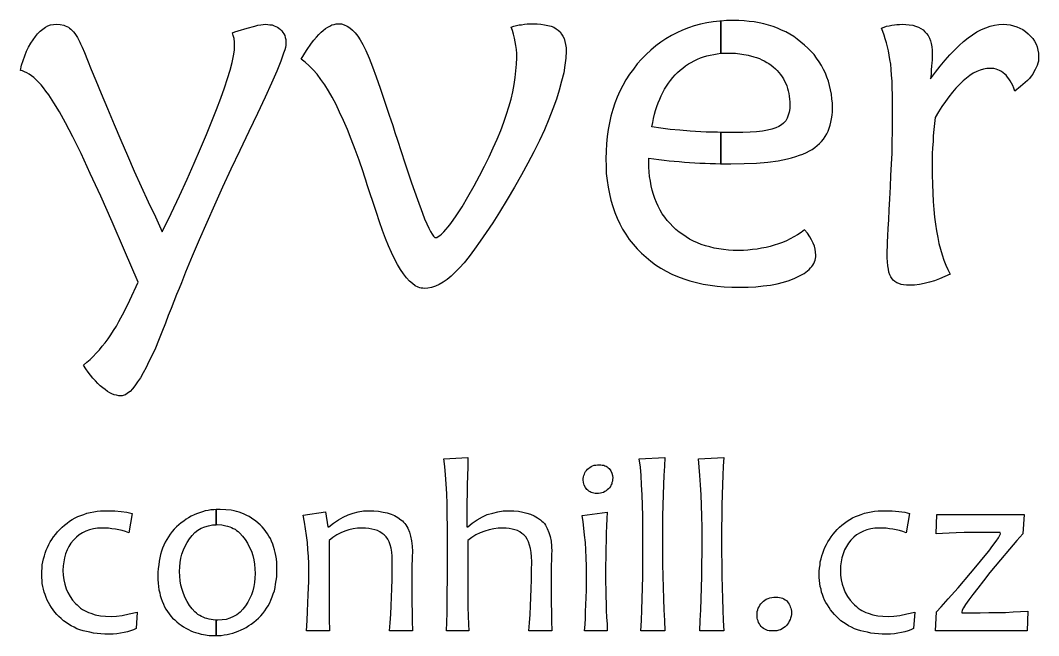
# Model space of a CAD drawing. Extents: x 0 to 100, y 0 to 29.2.
# Drawn here: x 75.34 to 100, y 1.41 to 16.31 of the extents above; entities that cross this region are included whole.
import ezdxf

# ---------------------------------------------------------------- set-up
doc = ezdxf.new("R2010")
doc.units = 0
doc.layers.get('0').update_dxf_attribs({"linetype": 'CONTINUOUS'})

msp = doc.modelspace()

# ---------------------------------------------------------------- linework, layer by layer
at = {"color": 7}
for points in [[(92.30496, 16.294795), (92.28119, 16.292728), (92.118926, 16.274125), (91.962862, 16.24932), (91.812483, 16.217797), (91.662623, 16.18059), (91.518962, 16.130464), (91.375301, 16.074137), (91.237842, 16.011608), (91.106583, 15.942879), (90.975326, 15.867948), (90.850268, 15.780615), (90.731414, 15.693282), (90.612558, 15.593029), (90.499904, 15.486576), (90.387765, 15.374438), (90.28131, 15.255582), (90.187777, 15.130525), (90.093726, 15.005468), (90.006392, 14.87421), (89.931462, 14.736751), (89.85653, 14.59309), (89.794003, 14.44943), (89.737676, 14.305253), (89.687548, 14.14919), (89.643625, 13.993127), (89.606416, 13.830346), (89.574894, 13.668082), (89.550089, 13.499101), (89.537688, 13.323917), (89.525284, 13.14305), (89.518567, 12.961666), (89.525284, 12.780281), (89.531486, 12.605098), (89.550089, 12.436633), (89.574894, 12.273852), (89.606416, 12.111588), (89.643625, 11.955525), (89.687548, 11.805147), (89.737676, 11.661486), (89.794003, 11.517826), (89.85653, 11.386568), (89.92526, 11.25531), (90.006392, 11.130253), (90.087524, 11.005196), (90.18106, 10.892541), (90.275111, 10.780403), (90.381563, 10.67395), (90.493702, 10.573698), (90.606356, 10.480163), (90.725212, 10.39283), (90.850268, 10.311181), (90.981527, 10.23625), (91.118986, 10.167521), (91.256445, 10.104992), (91.406308, 10.055383), (91.556168, 10.005257), (91.712748, 9.961332), (91.875012, 9.924125), (92.043993, 9.898803), (92.212459, 9.873999), (92.387642, 9.861596), (92.569027, 9.848677), (92.756096, 9.848677), (92.962801, 9.848677), (93.14987, 9.861596), (93.331255, 9.8802), (93.506438, 9.898803), (93.668702, 9.930326), (93.818562, 9.967533), (93.962741, 10.011458), (94.093998, 10.067785), (94.212336, 10.124113), (94.318791, 10.18044), (94.362714, 10.211446), (94.406125, 10.249169), (94.443846, 10.280175), (94.474853, 10.317899), (94.506375, 10.348905), (94.53118, 10.386629), (94.556503, 10.423836), (94.575106, 10.46156), (94.587507, 10.505485), (94.599911, 10.542692), (94.606629, 10.586617), (94.606629, 10.623824), (94.599911, 10.699271), (94.587507, 10.768001), (94.568904, 10.842932), (94.537382, 10.917863), (94.500176, 10.992793), (94.45625, 11.067724), (94.399923, 11.155574), (94.331192, 11.236706), (94.25006, 11.172627), (94.162727, 11.1163), (94.074877, 11.066174), (93.981344, 11.016565), (93.89401, 10.97264), (93.799959, 10.934916), (93.700224, 10.897709), (93.599971, 10.866186), (93.500236, 10.83518), (93.399983, 10.809859), (93.293531, 10.791255), (93.187594, 10.772652), (93.07494, 10.760249), (92.962286, 10.74733), (92.850147, 10.741646), (92.731291, 10.741646), (92.606233, 10.741646), (92.487377, 10.74733), (92.368523, 10.760249), (92.256385, 10.778853), (92.143731, 10.797456), (92.037276, 10.822778), (91.937541, 10.847583), (91.831086, 10.885306), (91.737553, 10.922513), (91.643502, 10.966438), (91.549966, 11.009847), (91.462635, 11.066174), (91.381503, 11.122501), (91.299853, 11.178828), (91.218721, 11.247558), (91.143791, 11.316288), (91.07506, 11.391219), (91.006332, 11.466666), (90.950005, 11.547798), (90.887476, 11.62893), (90.837351, 11.716263), (90.787741, 11.810315), (90.743815, 11.903849), (90.706091, 11.9979), (90.675084, 12.097636), (90.643562, 12.197888), (90.618757, 12.303825), (90.600154, 12.416479), (90.581035, 12.529134), (90.568632, 12.641272), (90.56243, 12.760127), (90.56243, 12.885184), (90.56243, 12.973034), (90.681286, 12.960115), (90.806344, 12.941512), (90.931399, 12.929109), (91.050256, 12.910506), (91.174798, 12.898103), (91.299853, 12.891902), (91.424911, 12.8795), (91.549966, 12.867098), (91.675024, 12.860896), (91.800082, 12.854695), (91.925137, 12.849011), (92.050195, 12.84281), (92.175253, 12.84281), (92.300309, 12.837125), (92.30496, 12.837125), (92.30496, 13.597286), (92.224863, 13.600386), (92.087404, 13.600386), (91.949942, 13.606587), (91.818685, 13.612272), (91.687428, 13.618473), (91.56237, 13.624674), (91.312772, 13.649479), (91.07506, 13.668082), (90.850268, 13.699605), (90.637363, 13.730611), (90.656481, 13.838098), (90.675084, 13.93835), (90.700408, 14.038086), (90.725212, 14.13162), (90.756216, 14.225671), (90.787741, 14.313004), (90.824947, 14.400854), (90.862671, 14.481986), (90.900396, 14.563118), (90.943803, 14.64425), (90.987727, 14.719698), (91.037855, 14.788427), (91.087464, 14.857157), (91.143791, 14.925887), (91.200118, 14.988415), (91.256445, 15.050944), (91.318974, 15.107271), (91.387702, 15.15688), (91.450231, 15.207007), (91.518962, 15.257133), (91.58769, 15.29434), (91.662623, 15.332063), (91.737553, 15.369787), (91.812483, 15.400793), (91.887416, 15.425598), (91.969063, 15.450919), (92.050195, 15.469523), (92.131327, 15.488126), (92.218661, 15.500529), (92.30496, 15.513448), (92.30496, 16.294795), (92.30496, 16.294795), (92.30496, 15.513448), (92.30651, 15.513448), (92.393844, 15.519132), (92.487896, 15.519132), (92.656361, 15.513448), (92.812423, 15.494327), (92.962801, 15.469523), (93.106462, 15.431799), (93.168991, 15.413196), (93.237719, 15.388391), (93.300248, 15.356868), (93.356576, 15.332063), (93.419105, 15.29434), (93.468714, 15.263334), (93.525041, 15.22561), (93.575166, 15.182202), (93.625294, 15.138277), (93.668702, 15.094352), (93.712625, 15.044742), (93.75035, 15.000818), (93.787558, 14.94449), (93.81908, 14.894364), (93.850084, 14.838037), (93.875408, 14.781709), (93.900212, 14.725382), (93.918815, 14.662854), (93.937937, 14.606526), (93.950338, 14.537797), (93.962741, 14.475268), (93.96894, 14.406539), (93.975142, 14.337809), (93.975142, 14.269079), (93.975142, 14.175545), (93.962741, 14.087695), (93.937418, 14.012764), (93.912613, 13.944034), (93.874889, 13.881506), (93.82528, 13.825696), (93.775154, 13.78177), (93.712625, 13.737845), (93.637695, 13.70684), (93.543644, 13.675317), (93.437707, 13.650512), (93.312649, 13.631909), (93.168991, 13.612789), (93.012411, 13.600386), (92.837743, 13.594702), (92.650159, 13.594702), (92.506498, 13.594702), (92.362322, 13.594702), (92.30496, 13.597286), (92.30496, 12.837125), (92.424851, 12.837125), (92.549906, 12.837125), (92.86875, 12.84281), (93.168991, 12.855212), (93.443909, 12.880534), (93.694022, 12.911539), (93.806161, 12.936861), (93.918815, 12.955464), (94.019068, 12.980269), (94.118803, 13.011792), (94.212855, 13.042797), (94.293986, 13.07432), (94.375118, 13.111527), (94.450048, 13.149251), (94.512577, 13.186458), (94.581308, 13.230383), (94.637635, 13.280509), (94.693962, 13.330635), (94.744088, 13.380245), (94.787495, 13.436572), (94.831421, 13.499101), (94.869146, 13.561629), (94.900149, 13.630358), (94.924954, 13.699088), (94.950277, 13.774536), (94.96888, 13.849467), (94.987483, 13.930599), (95.000403, 14.011731), (95.006605, 14.099581), (95.006605, 14.186914), (95.006605, 14.30577), (94.993685, 14.411706), (94.981284, 14.524361), (94.962678, 14.630814), (94.937874, 14.736751), (94.912553, 14.837003), (94.875345, 14.936739), (94.837623, 15.03079), (94.793697, 15.124324), (94.744088, 15.218375), (94.68776, 15.305709), (94.625231, 15.393042), (94.562702, 15.480892), (94.487772, 15.562024), (94.412842, 15.636954), (94.331192, 15.711885), (94.243861, 15.786816), (94.156527, 15.855546), (94.068678, 15.918074), (93.975142, 15.974401), (93.874889, 16.030729), (93.775154, 16.074654), (93.674904, 16.12478), (93.568965, 16.161987), (93.45631, 16.192993), (93.343656, 16.224515), (93.231518, 16.24932), (93.112664, 16.274642), (92.993808, 16.287044), (92.86875, 16.299446), (92.743692, 16.305648), (92.612435, 16.311332), (92.443969, 16.305648), (92.30496, 16.294795)], [(76.875039, 7.9614), (76.950038, 8.0301), (77.031289, 8.0989), (77.106288, 8.1739), (77.181289, 8.2489), (77.256288, 8.3302), (77.325037, 8.4177), (77.400039, 8.5052), (77.468788, 8.5989), (77.531288, 8.6927), (77.60004, 8.79896), (77.668789, 8.905221), (77.731289, 9.017721), (77.862538, 9.267741), (77.99379, 9.536511), (78.200038, 9.974041), (77.868791, 10.736591), (77.568787, 11.430392), (77.293787, 12.055442), (77.037539, 12.605482), (76.81254, 13.086762), (76.612538, 13.493043), (76.437538, 13.830563), (76.293787, 14.099333), (76.156288, 14.318103), (76.031288, 14.511863), (75.962539, 14.593163), (75.906289, 14.674463), (75.843789, 14.749463), (75.781289, 14.811964), (75.725039, 14.874463), (75.668788, 14.924464), (75.612538, 14.968263), (75.556287, 15.005763), (75.500037, 15.043264), (75.443786, 15.068264), (75.393788, 15.087065), (75.343787, 15.099564), (75.375037, 15.224574), (75.412536, 15.343334), (75.450039, 15.455845), (75.493787, 15.562095), (75.543788, 15.662105), (75.593787, 15.755905), (75.650037, 15.837205), (75.706287, 15.918505), (75.762538, 15.987305), (75.825038, 16.049805), (75.887538, 16.099805), (75.950038, 16.143605), (76.012537, 16.174905), (76.075037, 16.199905), (76.143789, 16.212404), (76.212539, 16.218405), (76.306288, 16.212404), (76.393789, 16.193603), (76.431288, 16.181104), (76.468788, 16.162303), (76.506287, 16.143501), (76.53754, 16.1247), (76.568789, 16.0997), (76.600039, 16.0685), (76.631289, 16.030999), (76.662539, 15.9935), (76.725039, 15.899799), (76.78129, 15.781039), (76.800049, 15.743539), (76.837548, 15.662239), (76.893798, 15.530979), (76.9688, 15.349719), (77.0563, 15.124699), (77.168798, 14.855929), (77.300048, 14.543409), (77.450048, 14.180889), (77.61255, 13.793358), (77.775049, 13.412078), (77.937548, 13.037058), (78.100047, 12.662028), (78.268798, 12.286998), (78.437549, 11.918228), (78.61255, 11.549447), (78.781299, 11.186927), (78.993799, 11.636957), (79.193797, 12.061988), (79.381297, 12.468268), (79.550048, 12.855788), (79.706301, 13.212068), (79.850049, 13.549588), (79.981301, 13.868359), (80.093799, 14.155879), (80.20005, 14.430899), (80.287551, 14.674669), (80.362549, 14.899689), (80.425049, 15.105949), (80.468801, 15.287209), (80.5063, 15.449729), (80.525059, 15.593489), (80.53125, 15.705989), (80.525059, 15.787289), (80.518762, 15.86859), (80.500003, 15.94359), (80.481244, 16.012289), (80.537495, 16.031091), (80.618745, 16.056091), (80.837495, 16.124791), (81.018742, 16.174791), (81.093744, 16.19359), (81.162493, 16.206089), (81.224993, 16.21209), (81.281244, 16.21809), (81.337494, 16.21209), (81.387495, 16.206089), (81.437493, 16.200088), (81.487494, 16.181387), (81.531243, 16.162586), (81.568745, 16.143787), (81.606244, 16.118787), (81.643744, 16.087587), (81.674994, 16.056387), (81.699997, 16.018887), (81.725, 15.981387), (81.743759, 15.943887), (81.756247, 15.900187), (81.768736, 15.850187), (81.775033, 15.800187), (81.775033, 15.750187), (81.768736, 15.712687), (81.762544, 15.656387), (81.743785, 15.593887), (81.718782, 15.518887), (81.650033, 15.325127), (81.550034, 15.081356), (81.425031, 14.787586), (81.268782, 14.450056), (81.087534, 14.056286), (80.875031, 13.618756), (80.656282, 13.156216), (80.443782, 12.706185), (80.237531, 12.268655), (80.043782, 11.837375), (79.856282, 11.412344), (79.675032, 10.999814), (79.506281, 10.599784), (79.343782, 10.212264), (79.293781, 10.087254), (79.243783, 9.955994), (79.187532, 9.818484), (79.125032, 9.668474), (79.062532, 9.505964), (78.99378, 9.337204), (78.925031, 9.162184), (78.856282, 8.974673), (78.768781, 8.762153), (78.68753, 8.562143), (78.612532, 8.374633), (78.531281, 8.205873), (78.456282, 8.049613), (78.38753, 7.905843), (78.318781, 7.774593), (78.250031, 7.655833), (78.181282, 7.555823), (78.11878, 7.462023), (78.05628, 7.387023), (78.000032, 7.324522), (77.937532, 7.280823), (77.887531, 7.243323), (77.856281, 7.230824), (77.831278, 7.224823), (77.806275, 7.218822), (77.781272, 7.218822), (77.725024, 7.218822), (77.675023, 7.231321), (77.618773, 7.24382), (77.562522, 7.26882), (77.506272, 7.293821), (77.450021, 7.325021), (77.393774, 7.368821), (77.337523, 7.412521), (77.275023, 7.462521), (77.218773, 7.518821), (77.162522, 7.581321), (77.100023, 7.643821), (77.043772, 7.718821), (76.987522, 7.793821), (76.931271, 7.875021)], [(82.14379, 15.374424), (82.26879, 15.580684), (82.39379, 15.755704), (82.45004, 15.830704), (82.51254, 15.905704), (82.568791, 15.968204), (82.625041, 16.024504), (82.675042, 16.068204), (82.731293, 16.112004), (82.78754, 16.149504), (82.837541, 16.174504), (82.887542, 16.199505), (82.943793, 16.212004), (82.993791, 16.224503), (83.043792, 16.230504), (83.118791, 16.224503), (83.187543, 16.205701), (83.256292, 16.174502), (83.325041, 16.130701), (83.387541, 16.074401), (83.450041, 16.005601), (83.512541, 15.930601), (83.575041, 15.836801), (83.637541, 15.724291), (83.706293, 15.580531), (83.787541, 15.399271), (83.868792, 15.186761), (83.962542, 14.942991), (84.056291, 14.667971), (84.16254, 14.355451), (84.275041, 14.01792), (84.312543, 13.89917), (84.362541, 13.76166), (84.412542, 13.59915), (84.475042, 13.41163), (84.650046, 12.86159), (84.812545, 12.38031), (84.956293, 11.974029), (85.081293, 11.642759), (85.131294, 11.505249), (85.187544, 11.386489), (85.231293, 11.280229), (85.275044, 11.198929), (85.312544, 11.136429), (85.343794, 11.086429), (85.356282, 11.07393), (85.36877, 11.061431), (85.381259, 11.05543), (85.393773, 11.04943), (85.425023, 11.05543), (85.462523, 11.074131), (85.500022, 11.099131), (85.543774, 11.136632), (85.593772, 11.186632), (85.650022, 11.242932), (85.706273, 11.311632), (85.768773, 11.392932), (85.900025, 11.580442), (86.037521, 11.792962), (86.181274, 12.036732), (86.331274, 12.305492), (86.462523, 12.543012), (86.581274, 12.780532), (86.693772, 13.005543), (86.793774, 13.224313), (86.887524, 13.436823), (86.975024, 13.643093), (87.050023, 13.843103), (87.112523, 14.036873), (87.175023, 14.218133), (87.225023, 14.399393), (87.268772, 14.580653), (87.300022, 14.755673), (87.325025, 14.924433), (87.343784, 15.086944), (87.356273, 15.249454), (87.362464, 15.405714), (87.362464, 15.505724), (87.356273, 15.605734), (87.343784, 15.699434), (87.325025, 15.793234), (87.306266, 15.880734), (87.287507, 15.974434), (87.256258, 16.061934), (87.225008, 16.149434), (87.293757, 16.168235), (87.356257, 16.187034), (87.418757, 16.199533), (87.481257, 16.205534), (87.550009, 16.218035), (87.612508, 16.224036), (87.681258, 16.224036), (87.750007, 16.230037), (87.856258, 16.224036), (87.950008, 16.218035), (88.037509, 16.205534), (88.118757, 16.186833), (88.193758, 16.168032), (88.262508, 16.143031), (88.318758, 16.105531), (88.368759, 16.074331), (88.412508, 16.030631), (88.450007, 15.980631), (88.481257, 15.930631), (88.512507, 15.868131), (88.531266, 15.799431), (88.543754, 15.730631), (88.556269, 15.649331), (88.556269, 15.568031), (88.549972, 15.399271), (88.531213, 15.224261), (88.499963, 15.036751), (88.449962, 14.836731), (88.393715, 14.62422), (88.324963, 14.40545), (88.237462, 14.16794), (88.137463, 13.91792), (88.031214, 13.66165), (87.912461, 13.39913), (87.774965, 13.13036), (87.631212, 12.84909), (87.474962, 12.567819), (87.312463, 12.274049), (87.131213, 11.974029), (86.943711, 11.667759), (86.781211, 11.411489), (86.624962, 11.173969), (86.474961, 10.961458), (86.337463, 10.767699), (86.212463, 10.592679), (86.087463, 10.442668), (85.974962, 10.317658), (85.874961, 10.211408), (85.774961, 10.117608), (85.674959, 10.036308), (85.58121, 9.973808), (85.48746, 9.917508), (85.39371, 9.873708), (85.29996, 9.842508), (85.21246, 9.823709), (85.11871, 9.817709), (85.08746, 9.823709), (85.049961, 9.82971), (85.012459, 9.835711), (84.974959, 9.84821), (84.90621, 9.88571), (84.837461, 9.93571), (84.762459, 9.99821), (84.69371, 10.07951), (84.618708, 10.17321), (84.549959, 10.27947), (84.47496, 10.39823), (84.399959, 10.53574), (84.331209, 10.68575), (84.256211, 10.85451), (84.187459, 11.02952), (84.11246, 11.223291), (84.037458, 11.435801), (83.968709, 11.654571), (83.918708, 11.804581), (83.86871, 11.948341), (83.824958, 12.085851), (83.781209, 12.210861), (83.74371, 12.329621), (83.706208, 12.442121), (83.674958, 12.542131), (83.643708, 12.642141), (83.543709, 12.923411), (83.449959, 13.185931), (83.356209, 13.435942), (83.262459, 13.667212), (83.16871, 13.885982), (83.07496, 14.085992), (82.987459, 14.273502), (82.89371, 14.448512), (82.806209, 14.604782), (82.712459, 14.748542), (82.61871, 14.879802), (82.531209, 15.004802), (82.431207, 15.111063), (82.337458, 15.211073), (82.243708, 15.298573)], [(97.381298, 14.893144), (97.500048, 15.055654), (97.618799, 15.205664), (97.737549, 15.349424), (97.850047, 15.474434), (97.962551, 15.593194), (98.075049, 15.705694), (98.1813, 15.799494), (98.293798, 15.886994), (98.40005, 15.961994), (98.506299, 16.030794), (98.61255, 16.087094), (98.718799, 16.130794), (98.82505, 16.168294), (98.931301, 16.193295), (99.037547, 16.212093), (99.143799, 16.218094), (99.231299, 16.212093), (99.31255, 16.199594), (99.393801, 16.180894), (99.475049, 16.155893), (99.543799, 16.124693), (99.6188, 16.087193), (99.6813, 16.043393), (99.750049, 15.987093), (99.8063, 15.930793), (99.856301, 15.868293), (99.900049, 15.805793), (99.937549, 15.737093), (99.962552, 15.668293), (99.981311, 15.593293), (99.993799, 15.518293), (99.999991, 15.436993), (99.999991, 15.380793), (99.993799, 15.324493), (99.981311, 15.274493), (99.962552, 15.218293), (99.943793, 15.168292), (99.91879, 15.118293), (99.88754, 15.061992), (99.85629, 15.011993), (99.818791, 14.961992), (99.775039, 14.905692), (99.73129, 14.855692), (99.67504, 14.805692), (99.562539, 14.705682), (99.42504, 14.599432), (99.400037, 14.668132), (99.375034, 14.730632), (99.343784, 14.793132), (99.312534, 14.843133), (99.281284, 14.893132), (99.250034, 14.936932), (99.212535, 14.980632), (99.181285, 15.011832), (99.137534, 15.043132), (99.100034, 15.074333), (99.056283, 15.093134), (99.012534, 15.111835), (98.968785, 15.130636), (98.918784, 15.143135), (98.868783, 15.149136), (98.818785, 15.149136), (98.743783, 15.143135), (98.662532, 15.130636), (98.581284, 15.105635), (98.500033, 15.074435), (98.418782, 15.030735), (98.337534, 14.974435), (98.250034, 14.911935), (98.168783, 14.843135), (98.081282, 14.761835), (97.993782, 14.668035), (97.912534, 14.574235), (97.825033, 14.461735), (97.743783, 14.349225), (97.656282, 14.224215), (97.575034, 14.092955), (97.493783, 13.955445), (97.475024, 13.811685), (97.462536, 13.667925), (97.450021, 13.517915), (97.443724, 13.374154), (97.431236, 13.224144), (97.424939, 13.080384), (97.424939, 12.936624), (97.424939, 12.799114), (97.424939, 12.567844), (97.431236, 12.342834), (97.437427, 12.130314), (97.449942, 11.924054), (97.46243, 11.730284), (97.481189, 11.549024), (97.499948, 11.374013), (97.524951, 11.211503), (97.556201, 11.055243), (97.587451, 10.905233), (97.62495, 10.767723), (97.662452, 10.630213), (97.706201, 10.505203), (97.749953, 10.386443), (97.799951, 10.273933), (97.856201, 10.167673), (97.72495, 10.105173), (97.59995, 10.048873), (97.481202, 10.005073), (97.356202, 9.967573), (97.2312, 9.936373), (97.112452, 9.911372), (96.993702, 9.898874), (96.875052, 9.898874), (96.800051, 9.898874), (96.731302, 9.904874), (96.668802, 9.917373), (96.612551, 9.936175), (96.56255, 9.954875), (96.518801, 9.986075), (96.481302, 10.017275), (96.450052, 10.054775), (96.418802, 10.098575), (96.393799, 10.148575), (96.37504, 10.211075), (96.362552, 10.286075), (96.350063, 10.367375), (96.337575, 10.461076), (96.331278, 10.561085), (96.331278, 10.673596), (96.331278, 10.736096), (96.337575, 10.823596), (96.337575, 10.942353), (96.350063, 11.092363), (96.356361, 11.273623), (96.368875, 11.479894), (96.381364, 11.723654), (96.400123, 11.992424), (96.412611, 12.279944), (96.425126, 12.554964), (96.437614, 12.829984), (96.450102, 13.098754), (96.456294, 13.361275), (96.462591, 13.623795), (96.462591, 13.873805), (96.462591, 14.123825), (96.462591, 14.317595), (96.462591, 14.505105), (96.456294, 14.680115), (96.450102, 14.836375), (96.437614, 14.986385), (96.431423, 15.123895), (96.418934, 15.248905), (96.400176, 15.361416), (96.362673, 15.573926), (96.318925, 15.767696), (96.287675, 15.861396), (96.262672, 15.955196), (96.225172, 16.042696), (96.193922, 16.123996), (96.256422, 16.148997), (96.318922, 16.167798), (96.381422, 16.180297), (96.443922, 16.192796), (96.506422, 16.205295), (96.568921, 16.211295), (96.631421, 16.211295), (96.700173, 16.217296), (96.787671, 16.211295), (96.868922, 16.205295), (96.950173, 16.192796), (97.018922, 16.167795), (97.087671, 16.148994), (97.143922, 16.117794), (97.200172, 16.080294), (97.243921, 16.036494), (97.287673, 15.992694), (97.325172, 15.942694), (97.356422, 15.880194), (97.381425, 15.817694), (97.400184, 15.748994), (97.412672, 15.673993), (97.41897, 15.592694), (97.425161, 15.505194), (97.425161, 15.461393), (97.41897, 15.405093), (97.41897, 15.348893), (97.412672, 15.280093), (97.406481, 15.198793), (97.40029, 15.111293), (97.393993, 15.011283)], [(88.212546, 1.529698), (87.656294, 1.529698), (87.668783, 1.723458), (87.687542, 1.923478), (87.693733, 2.129736), (87.706248, 2.335997), (87.712545, 2.548516), (87.718736, 2.761027), (87.718736, 2.979797), (87.724927, 3.204818), (87.718736, 3.317318), (87.712545, 3.423578), (87.693786, 3.517378), (87.675027, 3.604878), (87.650024, 3.679878), (87.618774, 3.748678), (87.581272, 3.804978), (87.537523, 3.848778), (87.487522, 3.886278), (87.437524, 3.923778), (87.381273, 3.954978), (87.318773, 3.973777), (87.250021, 3.992477), (87.181272, 4.004976), (87.106273, 4.017475), (87.031272, 4.017475), (86.912521, 4.011474), (86.806273, 3.998976), (86.693772, 3.973975), (86.587523, 3.942775), (86.481272, 3.898975), (86.375023, 3.848975), (86.275021, 3.786475), (86.175022, 3.711475), (86.175022, 3.323945), (86.175022, 2.967675), (86.175022, 2.648904), (86.181319, 2.361384), (86.181319, 2.105114), (86.18751, 1.880094), (86.193701, 1.686334), (86.199999, 1.530074), (85.662497, 1.530074), (85.668795, 1.736335), (85.674986, 1.961353), (85.681283, 2.205124), (85.681283, 2.473885), (85.687474, 2.755155), (85.687474, 3.061425), (85.687474, 3.392705), (85.687474, 3.736475), (85.687474, 4.042745), (85.681283, 4.330265), (85.674986, 4.599035), (85.668795, 4.849056), (85.656306, 5.086576), (85.637547, 5.305336), (85.625059, 5.505356), (85.600056, 5.692866), (86.181308, 5.724066), (86.175011, 5.499056), (86.16882, 5.280286), (86.162523, 5.061526), (86.162523, 4.849006), (86.156332, 4.642745), (86.156332, 4.442725), (86.156332, 4.242715), (86.156332, 4.048945), (86.175038, 4.048945), (86.287536, 4.136445), (86.406289, 4.217745), (86.531289, 4.286445), (86.650039, 4.342745), (86.781288, 4.380245), (86.906288, 4.411445), (87.037537, 4.430244), (87.175038, 4.436245), (87.293789, 4.436245), (87.40629, 4.423746), (87.512538, 4.404945), (87.606288, 4.379944), (87.700038, 4.348744), (87.787538, 4.311244), (87.86254, 4.267544), (87.937538, 4.217544), (87.968788, 4.186244), (88.000038, 4.155044), (88.031288, 4.123844), (88.056291, 4.086344), (88.10004, 4.005044), (88.143792, 3.911344), (88.168795, 3.811334), (88.193798, 3.698824), (88.206286, 3.573814), (88.212583, 3.442553), (88.206286, 3.411353), (88.206286, 3.361354), (88.206286, 3.298853), (88.206286, 3.223853), (88.200095, 3.142553), (88.200095, 3.067553), (88.200095, 2.998753), (88.200095, 2.936253), (88.200095, 2.817493), (88.200095, 2.686234), (88.200095, 2.536223), (88.200095, 2.367464), (88.200095, 2.186193), (88.206286, 1.986184), (88.206286, 1.767413)], [(90.950045, 1.529698), (90.368797, 1.529698), (90.381286, 1.779716), (90.393774, 2.035978), (90.400071, 2.298498), (90.406262, 2.567267), (90.412454, 2.848537), (90.418751, 3.136058), (90.418751, 3.429828), (90.418751, 3.736098), (90.418751, 4.029868), (90.418751, 4.304888), (90.406262, 4.573658), (90.400071, 4.823678), (90.387583, 5.061199), (90.375094, 5.286209), (90.356335, 5.492479), (90.331332, 5.692489), (90.950084, 5.723689), (90.937569, 5.511179), (90.925081, 5.292409), (90.91889, 5.067399), (90.906402, 4.823628), (90.90021, 4.567358), (90.893913, 4.304838), (90.893913, 4.023568), (90.893913, 3.736048), (90.893913, 3.436028), (90.893913, 3.142258), (90.90021, 2.854737), (90.906402, 2.573466), (90.91889, 2.304697), (90.925081, 2.035928), (90.937569, 1.779666)], [(92.381295, 1.529698), (91.793796, 1.529698), (91.806284, 1.779716), (91.818772, 2.035978), (91.825069, 2.298498), (91.837558, 2.567267), (91.843749, 2.848537), (91.843749, 3.136058), (91.84994, 3.429828), (91.84994, 3.736098), (91.84994, 4.029868), (91.843749, 4.304888), (91.837558, 4.573658), (91.825069, 4.823678), (91.812581, 5.061199), (91.800066, 5.286209), (91.781307, 5.492479), (91.762548, 5.692489), (92.381298, 5.723689), (92.362539, 5.511179), (92.35005, 5.292409), (92.343859, 5.067399), (92.337668, 4.823628), (92.331371, 4.567358), (92.325179, 4.304838), (92.318882, 4.023568), (92.318882, 3.736048), (92.318882, 3.436028), (92.325179, 3.142258), (92.331371, 2.854737), (92.337668, 2.573466), (92.343859, 2.304697), (92.35005, 2.035928), (92.362539, 1.779666)], [(89.68749, 5.229959), (89.681299, 5.192459), (89.681299, 5.154959), (89.66881, 5.117458), (89.662513, 5.086259), (89.643754, 5.055059), (89.631266, 5.023758), (89.606263, 4.992558), (89.587504, 4.967558), (89.556254, 4.942558), (89.531251, 4.917557), (89.500001, 4.898856), (89.462499, 4.880058), (89.424999, 4.867559), (89.3875, 4.861558), (89.343749, 4.855557), (89.3, 4.855557), (89.2625, 4.855557), (89.23125, 4.861558), (89.193748, 4.867559), (89.162498, 4.880058), (89.137495, 4.892557), (89.106245, 4.911355), (89.081242, 4.930056), (89.062483, 4.948857), (89.024984, 4.998857), (88.993734, 5.055157), (88.981246, 5.117657), (88.974949, 5.180157), (88.974949, 5.217659), (88.981246, 5.255159), (88.987437, 5.286359), (88.999925, 5.323859), (89.01244, 5.355159), (89.031199, 5.386359), (89.049958, 5.411359), (89.074961, 5.442559), (89.106211, 5.46756), (89.131214, 5.486361), (89.162464, 5.505062), (89.199963, 5.523863), (89.237463, 5.536362), (89.274962, 5.542363), (89.318714, 5.548363), (89.362463, 5.548363), (89.399962, 5.548363), (89.431212, 5.542363), (89.468714, 5.536362), (89.493717, 5.523863), (89.524967, 5.511364), (89.54997, 5.498865), (89.574973, 5.473865), (89.599976, 5.455063), (89.637476, 5.405063), (89.662479, 5.348863), (89.681238, 5.292563)], [(80.086068, 4.465543), (80.031291, 4.460892), (79.956361, 4.454691), (79.88763, 4.442289), (79.818899, 4.429887), (79.750171, 4.411283), (79.68144, 4.385962), (79.612712, 4.361157), (79.550183, 4.336352), (79.481452, 4.30483), (79.418926, 4.267106), (79.356397, 4.229899), (79.30007, 4.185974), (79.237541, 4.142565), (79.181214, 4.092439), (79.124887, 4.042313), (79.06856, 3.985986), (79.01895, 3.929659), (78.975024, 3.86713), (78.931101, 3.804602), (78.88769, 3.742073), (78.849966, 3.673344), (78.818962, 3.598413), (78.78744, 3.529683), (78.762635, 3.454752), (78.737312, 3.37362), (78.718709, 3.292488), (78.706308, 3.21084), (78.693904, 3.123506), (78.680985, 3.036173), (78.674785, 2.942122), (78.674785, 2.848588), (78.674785, 2.767456), (78.680985, 2.679606), (78.687187, 2.604674), (78.700106, 2.523542), (78.718709, 2.448612), (78.731113, 2.379884), (78.756433, 2.311153), (78.775036, 2.242422), (78.806043, 2.173175), (78.837565, 2.111165), (78.868572, 2.054838), (78.906296, 1.998511), (78.943502, 1.942184), (78.987428, 1.885856), (79.031351, 1.835728), (79.081477, 1.791805), (79.131086, 1.742196), (79.187416, 1.69827), (79.237541, 1.661064), (79.293868, 1.62334), (79.350195, 1.592333), (79.412724, 1.560811), (79.468536, 1.529804), (79.531062, 1.504483), (79.587389, 1.485881), (79.649918, 1.467278), (79.718649, 1.448156), (79.781178, 1.435755), (79.912435, 1.41715), (80.056096, 1.410951), (80.086068, 1.413533), (80.086068, 1.788188), (80.012688, 1.792321), (79.912435, 1.810924), (79.86231, 1.823327), (79.818899, 1.836247), (79.768774, 1.85485), (79.73105, 1.873453), (79.687642, 1.898776), (79.643716, 1.923581), (79.60651, 1.954585), (79.568786, 1.986107), (79.500058, 2.06104), (79.437529, 2.142172), (79.381202, 2.236223), (79.331074, 2.329756), (79.293868, 2.430009), (79.262346, 2.529744), (79.231339, 2.636196), (79.212736, 2.742135), (79.206019, 2.854789), (79.199817, 2.967443), (79.206019, 3.079581), (79.212736, 3.186035), (79.231339, 3.286287), (79.256144, 3.386023), (79.293868, 3.486275), (79.331074, 3.579809), (79.381202, 3.667142), (79.437529, 3.754992), (79.500058, 3.836124), (79.568786, 3.904854), (79.637517, 3.967382), (79.718649, 4.011308), (79.806498, 4.048515), (79.900034, 4.073836), (79.999769, 4.092439), (80.086068, 4.09709), (80.086068, 4.465543), (80.086068, 4.465543), (80.086068, 4.09709), (80.112423, 4.098641), (80.218875, 4.092439), (80.318613, 4.073836), (80.362536, 4.061434), (80.412664, 4.048515), (80.456072, 4.029911), (80.499995, 4.005106), (80.543921, 3.985986), (80.581127, 3.95498), (80.618851, 3.929659), (80.65606, 3.892452), (80.724788, 3.823722), (80.787317, 3.736389), (80.843644, 3.648539), (80.893769, 3.548803), (80.937695, 3.454752), (80.968702, 3.355017), (80.994022, 3.248563), (81.012625, 3.142627), (81.025029, 3.029972), (81.031231, 2.917317), (81.025029, 2.80518), (81.012625, 2.698725), (80.994022, 2.598475), (80.968702, 2.498737), (80.937695, 2.398487), (80.893769, 2.304951), (80.849846, 2.217617), (80.793519, 2.129768), (80.731506, 2.048636), (80.662777, 1.979908), (80.587329, 1.917379), (80.506197, 1.873453), (80.418863, 1.836247), (80.324812, 1.804725), (80.231279, 1.792321), (80.124824, 1.786119), (80.086068, 1.788188), (80.086068, 1.413533), (80.131026, 1.41715), (80.206474, 1.41715), (80.275202, 1.429553), (80.350135, 1.441954), (80.418863, 1.454874), (80.487594, 1.473477), (80.556322, 1.492082), (80.618851, 1.517403), (80.687582, 1.54841), (80.750111, 1.579413), (80.812637, 1.610936), (80.875166, 1.654346), (80.931493, 1.69207), (80.993507, 1.735994), (81.049834, 1.785603), (81.106161, 1.835728), (81.162488, 1.892056), (81.212613, 1.948385), (81.262741, 2.010912), (81.306149, 2.073441), (81.343873, 2.13597), (81.381079, 2.204701), (81.412601, 2.273429), (81.443608, 2.348359), (81.468928, 2.423291), (81.493733, 2.498737), (81.512336, 2.579869), (81.52474, 2.661004), (81.537659, 2.748335), (81.55006, 2.836185), (81.556262, 2.92972), (81.556262, 3.023771), (81.556262, 3.104386), (81.55006, 3.186035), (81.543861, 3.267167), (81.531457, 3.348299), (81.512336, 3.42323), (81.499935, 3.491959), (81.47513, 3.567407), (81.456009, 3.629935), (81.425005, 3.698665), (81.4002, 3.760677), (81.362476, 3.823205), (81.324752, 3.879533), (81.287546, 3.93586), (81.24362, 3.992187), (81.200212, 4.042313), (81.150084, 4.092439), (81.043632, 4.179773), (80.937695, 4.254703), (80.881368, 4.292427), (80.825041, 4.323433), (80.762512, 4.348754), (80.706185, 4.373559), (80.643656, 4.398364), (80.581127, 4.416967), (80.518601, 4.429887), (80.44987, 4.44849), (80.318613, 4.460892), (80.181154, 4.467094), (80.106221, 4.467094), (80.086068, 4.465543)], [(78.175038, 1.979728), (78.143788, 1.585946), (78.081288, 1.554746), (78.012539, 1.523547), (77.93754, 1.504841), (77.856289, 1.486029), (77.768789, 1.467243), (77.681288, 1.454755), (77.587538, 1.448749), (77.48129, 1.448749), (77.38754, 1.448749), (77.293788, 1.454755), (77.200038, 1.460761), (77.112537, 1.473249), (77.02504, 1.491955), (76.943789, 1.510767), (76.862538, 1.529473), (76.787539, 1.554476), (76.712538, 1.57948), (76.643788, 1.616979), (76.575039, 1.648181), (76.512539, 1.685681), (76.450039, 1.72948), (76.387539, 1.773181), (76.331289, 1.823179), (76.275038, 1.87318), (76.225038, 1.923181), (76.181289, 1.979381), (76.137537, 2.035679), (76.093788, 2.09198), (76.056289, 2.15448), (76.025039, 2.210781), (75.993789, 2.273281), (75.968786, 2.33578), (75.943783, 2.40458), (75.91878, 2.46708), (75.900021, 2.535879), (75.887506, 2.604581), (75.875018, 2.673381), (75.868826, 2.74838), (75.862529, 2.817181), (75.862529, 2.892152), (75.862529, 2.973451), (75.868826, 3.048451), (75.875018, 3.123452), (75.887506, 3.198452), (75.906265, 3.273452), (75.925024, 3.342152), (75.943783, 3.410952), (75.968786, 3.479652), (76.000036, 3.548452), (76.031286, 3.617252), (76.068785, 3.679752), (76.106285, 3.742252), (76.150036, 3.804752), (76.200034, 3.867252), (76.243786, 3.923552), (76.300036, 3.979852), (76.356287, 4.036152), (76.412534, 4.086152), (76.475034, 4.136152), (76.537537, 4.179852), (76.600037, 4.223652), (76.668786, 4.261152), (76.737535, 4.292352), (76.806285, 4.323552), (76.881286, 4.348553), (76.956285, 4.373553), (77.037536, 4.392354), (77.118787, 4.411055), (77.200035, 4.423554), (77.281286, 4.429555), (77.368786, 4.435556), (77.456287, 4.435556), (77.631285, 4.435556), (77.787534, 4.416757), (77.925036, 4.398056), (78.050035, 4.366856), (77.968787, 3.904316), (77.887536, 3.929316), (77.806285, 3.954317), (77.725037, 3.973115), (77.643786, 3.985614), (77.562535, 3.998113), (77.481287, 4.010612), (77.400036, 4.016613), (77.318785, 4.016613), (77.212539, 4.010612), (77.112537, 3.998113), (77.018788, 3.973113), (76.931287, 3.941913), (76.850036, 3.904413), (76.768788, 3.854413), (76.700036, 3.791913), (76.631287, 3.723113), (76.568787, 3.648113), (76.518786, 3.566813), (76.475037, 3.485512), (76.437538, 3.391712), (76.412535, 3.297913), (76.393776, 3.197902), (76.381287, 3.097902), (76.375096, 2.991642), (76.381287, 2.872882), (76.393776, 2.760372), (76.418779, 2.654122), (76.450029, 2.547862), (76.493777, 2.454062), (76.550028, 2.360363), (76.606278, 2.272862), (76.68128, 2.191561), (76.718779, 2.154062), (76.762528, 2.116563), (76.80003, 2.07906), (76.850028, 2.047763), (76.89378, 2.02276), (76.943778, 1.997757), (76.993779, 1.972754), (77.05003, 1.954048), (77.156278, 1.916545), (77.281278, 1.891542), (77.40628, 1.879054), (77.543779, 1.873048), (77.668779, 1.879054), (77.81253, 1.897839), (77.981278, 1.935341)], [(84.837543, 1.529698), (84.281293, 1.529698), (84.300052, 1.723458), (84.312567, 1.929716), (84.325055, 2.129736), (84.331246, 2.342247), (84.337544, 2.554768), (84.343735, 2.773527), (84.343735, 2.998548), (84.349926, 3.229818), (84.343735, 3.336068), (84.337544, 3.436078), (84.318785, 3.529878), (84.300026, 3.611078), (84.275022, 3.686078), (84.243773, 3.748578), (84.200024, 3.804878), (84.156275, 3.848678), (84.106274, 3.886178), (84.050023, 3.923678), (83.993773, 3.954878), (83.925024, 3.973679), (83.856274, 3.99238), (83.781273, 4.004879), (83.700022, 4.017381), (83.612524, 4.017381), (83.506273, 4.01138), (83.400024, 3.998881), (83.300022, 3.97388), (83.200023, 3.94268), (83.100021, 3.89888), (83.006271, 3.84888), (82.912521, 3.78638), (82.818772, 3.71138), (82.818772, 3.45511), (82.818772, 3.19884), (82.818772, 2.93007), (82.818772, 2.661311), (82.825069, 2.386289), (82.825069, 2.105019), (82.825069, 1.817499), (82.83126, 1.529979), (82.275013, 1.529979), (82.287502, 1.773739), (82.29999, 1.998759), (82.306287, 2.205029), (82.312478, 2.398791), (82.318669, 2.56755), (82.324967, 2.72381), (82.324967, 2.86132), (82.324967, 2.98633), (82.324967, 3.15509), (82.318669, 3.3301), (82.306181, 3.49887), (82.293666, 3.66763), (82.274907, 3.83639), (82.249904, 3.9989), (82.224901, 4.16141), (82.193651, 4.330171), (82.731152, 4.405171), (82.787403, 4.042641), (82.812406, 4.042641), (82.924904, 4.13644), (83.043654, 4.21144), (83.156155, 4.280141), (83.281155, 4.336441), (83.399905, 4.380141), (83.524908, 4.411341), (83.649907, 4.430139), (83.774907, 4.43614), (83.899907, 4.43614), (84.012405, 4.423641), (84.124906, 4.40484), (84.224905, 4.386041), (84.318655, 4.354841), (84.406155, 4.317341), (84.487406, 4.273641), (84.556156, 4.217341), (84.593655, 4.19234), (84.624905, 4.161041), (84.649908, 4.12354), (84.681158, 4.09234), (84.724909, 4.01104), (84.768658, 3.91724), (84.793661, 3.81724), (84.818664, 3.70473), (84.831153, 3.57972), (84.83745, 3.44846), (84.83745, 3.41096), (84.831153, 3.36096), (84.831153, 3.29846), (84.831153, 3.22346), (84.824962, 3.14846), (84.824962, 3.08596), (84.824962, 3.03596), (84.824962, 3.00476), (84.824962, 2.8735), (84.824962, 2.72349), (84.824962, 2.560981), (84.824962, 2.385969), (84.824962, 2.192199), (84.831153, 1.98594), (84.831153, 1.76717)], [(89.556296, 1.529698), (89.006294, 1.529698), (89.018782, 1.679706), (89.025079, 1.835967), (89.03127, 1.998476), (89.037462, 2.160986), (89.043759, 2.335997), (89.04995, 2.511017), (89.04995, 2.692277), (89.04995, 2.879788), (89.04995, 3.092307), (89.043759, 3.292318), (89.037462, 3.486088), (89.024973, 3.667348), (89.006214, 3.842358), (88.987455, 4.011118), (88.968696, 4.167378), (88.943693, 4.317388), (89.549944, 4.398688), (89.543752, 4.236178), (89.537455, 4.067418), (89.531264, 3.892398), (89.525073, 3.711138), (89.518776, 3.517378), (89.518776, 3.311108), (89.512585, 3.098598), (89.512585, 2.879827), (89.512585, 2.704819), (89.518776, 2.529807), (89.518776, 2.354788), (89.525073, 2.186026), (89.531264, 2.017267), (89.537455, 1.854757), (89.549944, 1.692248)], [(97.000049, 1.979728), (96.968799, 1.585946), (96.9063, 1.554746), (96.837548, 1.523547), (96.762549, 1.504841), (96.681298, 1.486029), (96.593798, 1.467243), (96.506297, 1.454755), (96.412547, 1.448749), (96.312548, 1.448749), (96.212549, 1.448749), (96.118799, 1.454755), (96.025049, 1.460761), (95.937549, 1.473249), (95.856298, 1.491955), (95.768798, 1.510767), (95.693799, 1.529473), (95.612548, 1.554476), (95.543799, 1.57948), (95.468797, 1.616979), (95.400048, 1.648181), (95.337548, 1.685681), (95.275048, 1.72948), (95.212548, 1.773181), (95.156298, 1.823179), (95.106297, 1.87318), (95.056299, 1.923181), (95.006298, 1.979381), (94.962549, 2.035679), (94.925047, 2.09198), (94.887547, 2.15448), (94.850048, 2.210781), (94.818798, 2.273281), (94.793795, 2.33578), (94.768792, 2.40458), (94.743789, 2.46708), (94.7313, 2.535879), (94.712541, 2.604581), (94.700053, 2.673381), (94.693756, 2.74838), (94.687565, 2.817181), (94.687565, 2.892152), (94.687565, 2.973451), (94.693756, 3.048451), (94.706244, 3.123452), (94.712541, 3.198452), (94.7313, 3.273452), (94.750059, 3.342152), (94.775062, 3.410952), (94.800065, 3.479652), (94.825069, 3.548452), (94.862568, 3.617252), (94.893818, 3.679752), (94.937569, 3.742252), (94.975069, 3.804752), (95.02507, 3.867252), (95.075068, 3.923552), (95.125069, 3.979852), (95.181319, 4.036152), (95.23757, 4.086152), (95.30007, 4.136152), (95.36257, 4.179852), (95.425069, 4.223652), (95.493819, 4.261152), (95.562568, 4.292352), (95.63757, 4.323552), (95.706319, 4.348553), (95.78132, 4.373553), (95.862569, 4.392354), (95.94382, 4.411055), (96.02507, 4.423554), (96.112568, 4.429555), (96.193819, 4.435556), (96.287569, 4.435556), (96.45632, 4.435556), (96.61257, 4.416757), (96.756321, 4.398056), (96.875071, 4.366856), (96.79382, 3.904316), (96.712572, 3.929316), (96.631321, 3.954317), (96.55007, 3.973115), (96.468822, 3.985614), (96.387571, 3.998113), (96.30632, 4.010612), (96.225069, 4.016613), (96.143821, 4.016613), (96.037569, 4.010612), (95.93757, 3.998113), (95.84382, 3.973113), (95.75632, 3.941913), (95.675069, 3.904413), (95.593818, 3.854413), (95.525069, 3.791913), (95.456319, 3.723113), (95.400069, 3.648113), (95.343819, 3.566813), (95.30007, 3.485512), (95.26882, 3.391712), (95.23757, 3.297913), (95.218811, 3.197902), (95.206323, 3.097902), (95.200131, 2.991642), (95.206323, 2.872882), (95.218811, 2.760372), (95.243814, 2.654122), (95.281313, 2.547862), (95.318813, 2.454062), (95.375063, 2.360363), (95.437563, 2.272862), (95.506312, 2.191561), (95.543814, 2.154062), (95.587563, 2.116563), (95.631315, 2.07906), (95.675064, 2.047763), (95.718813, 2.02276), (95.768814, 1.997757), (95.818814, 1.972754), (95.875065, 1.954048), (95.987563, 1.916545), (96.106313, 1.891542), (96.231313, 1.879054), (96.368814, 1.873048), (96.493814, 1.879054), (96.637565, 1.897839), (96.812563, 1.935341)], [(99.73755, 2.004728), (99.718791, 1.529698), (97.50004, 1.529698), (97.525044, 1.985977), (97.637542, 2.104738), (97.812543, 2.298498), (98.050043, 2.567267), (98.350041, 2.923548), (98.518792, 3.123558), (98.668792, 3.304818), (98.793792, 3.454828), (98.893794, 3.592338), (98.968793, 3.698598), (99.025043, 3.779898), (99.062543, 3.842398), (99.075057, 3.879898), (99.06876, 3.911198), (98.83126, 3.911198), (98.606261, 3.911198), (98.393761, 3.911198), (98.193759, 3.905197), (98.00626, 3.899196), (97.831259, 3.893196), (97.66876, 3.887195), (97.51876, 3.874696), (97.537519, 4.343476), (99.650023, 4.343476), (99.618774, 3.874696), (99.47502, 3.718436), (99.293773, 3.505926), (99.07502, 3.243406), (98.818771, 2.937136), (98.662522, 2.737116), (98.525023, 2.562105), (98.40627, 2.405845), (98.306271, 2.280834), (98.231272, 2.168326), (98.181271, 2.087125), (98.150021, 2.024625), (98.137533, 1.980826), (98.137533, 1.96212), (98.362532, 1.96212), (98.581281, 1.96212), (98.793782, 1.968126), (99.000082, 1.968126), (99.193832, 1.974132), (99.381331, 1.98662), (99.562581, 1.992626)], [(94.012546, 1.960977), (94.012546, 1.923478), (94.006249, 1.879676), (93.993761, 1.835977), (93.981246, 1.798478), (93.962487, 1.760976), (93.943728, 1.723476), (93.918725, 1.692277), (93.893722, 1.654777), (93.862472, 1.623477), (93.824973, 1.598474), (93.787473, 1.573471), (93.749974, 1.554659), (93.706222, 1.542171), (93.662474, 1.529682), (93.612473, 1.523676), (93.556222, 1.523676), (93.512473, 1.523676), (93.474974, 1.529682), (93.437472, 1.535688), (93.399972, 1.548177), (93.368723, 1.566989), (93.337473, 1.585695), (93.306223, 1.610698), (93.28122, 1.635701), (93.256216, 1.667001), (93.237457, 1.698201), (93.218699, 1.7294), (93.20621, 1.7669), (93.193722, 1.7982), (93.187531, 1.835702), (93.181339, 1.873201), (93.181339, 1.910701), (93.181339, 1.9545), (93.187531, 1.998201), (93.200019, 2.035701), (93.212534, 2.0732), (93.231293, 2.110702), (93.250052, 2.148201), (93.275055, 2.179401), (93.306305, 2.210601), (93.337555, 2.241901), (93.368805, 2.266904), (93.406304, 2.291907), (93.450055, 2.310719), (93.493804, 2.323207), (93.537556, 2.335696), (93.587554, 2.341702), (93.643805, 2.341702), (93.687556, 2.341702), (93.725055, 2.335696), (93.762555, 2.32969), (93.800054, 2.317201), (93.831304, 2.298389), (93.862554, 2.279683), (93.893804, 2.260872), (93.918807, 2.229672), (93.937566, 2.204669), (93.956325, 2.173369), (93.975084, 2.142169), (93.987572, 2.110969), (94.000087, 2.073467), (94.006278, 2.04217), (94.012576, 2.004668)]]:
    msp.add_lwpolyline(points, close=True, dxfattribs=at)

doc.saveas('drawing.dxf')
